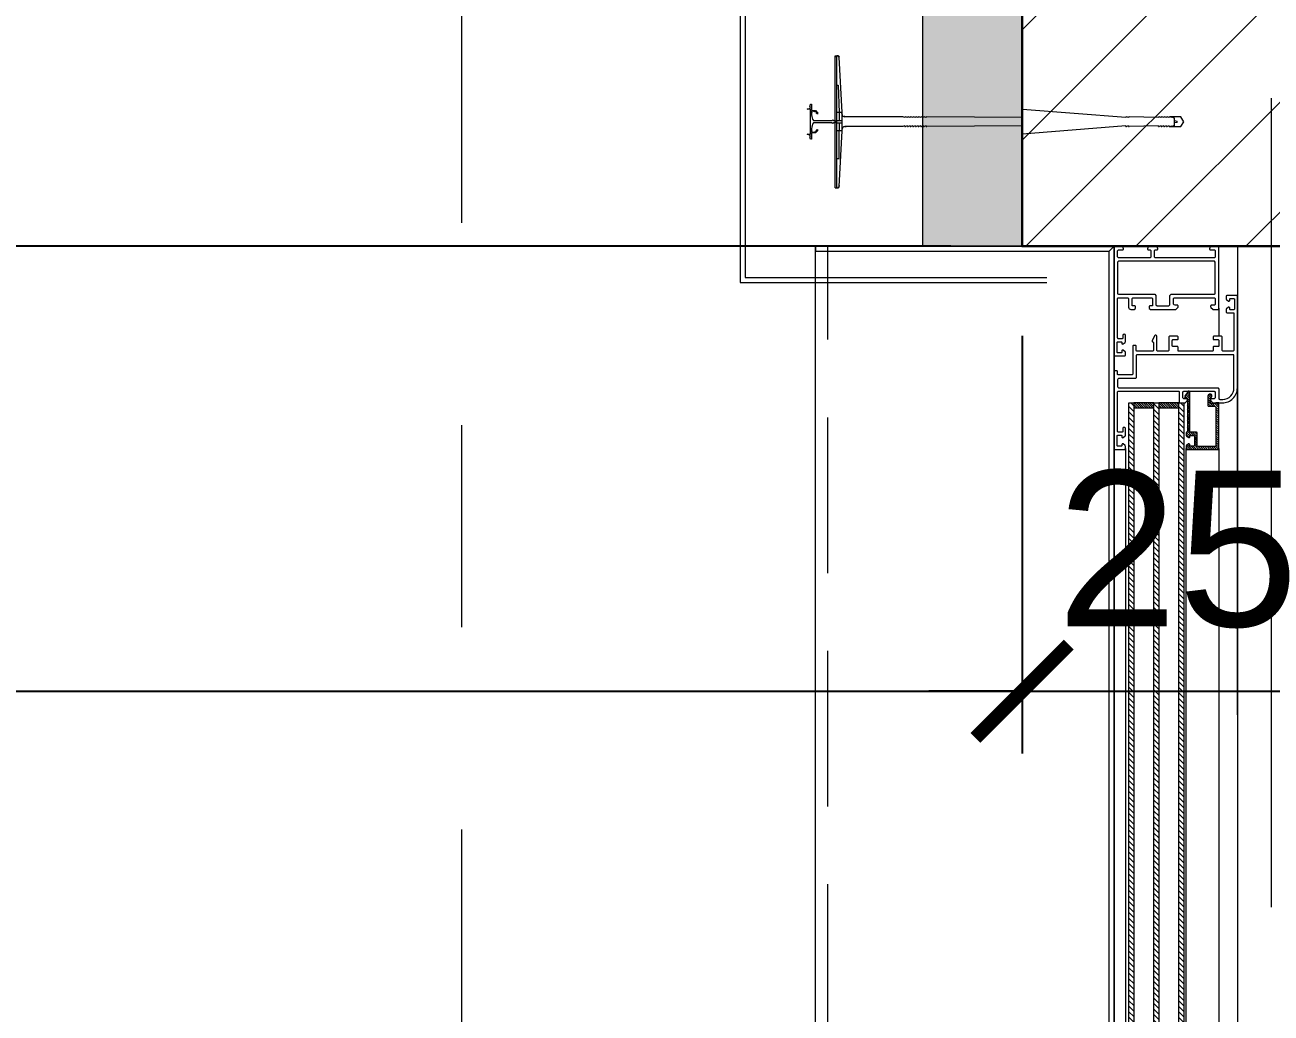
# Model space of a CAD drawing. Header units: centimetres. Extents: x 105417 to 110818, y -55119 to -48326.
# Drawn here: x 107474.3 to 107574.4, y -52215.8 to -52136.5 of the extents above; entities that cross this region are included whole.
import ezdxf

# ---------------------------------------------------------------- set-up
doc = ezdxf.new("R2010")
doc.units = ezdxf.units.CM
doc.header["$LTSCALE"] = 50
doc.header["$MEASUREMENT"] = 0
for name, pattern in [('AUSGEZOGEN', [0]), ('AXES', [2, 1.25, -0.25, 0.25, -0.25]), ('CACHE', [0.375, 0.25, -0.125]), ('CORNER', [20, 0, -20])]:
    doc.linetypes.add(name, pattern=pattern)
doc.layers.get('0').update_dxf_attribs({"color": 8})
doc.layers.add('AXES', color=10, linetype='AXES')
doc.layers.add('COTE 50ème', color=1, linetype='Continuous')
for name, color, linetype, lineweight in [('ISOLATION', 252, 'Continuous', 0), ('MACONNERIE COUPE', 7, 'Continuous', 30), ('MACONNERIE HACHURE', 253, 'Continuous', 13), ('WD_Corner', 154, 'Continuous', 5), ('WD_Dowel', 154, 'Continuous', 5), ('WD_Text_Legende', 154, 'AUSGEZOGEN', 5), ('WINDOWS', 21, 'Continuous', 5)]:
    doc.layers.add(name, color=color, linetype=linetype, lineweight=lineweight)
doc.layers.add('WD_Assist1', color=6, linetype='CORNER', lineweight=0, plot=False)
doc.styles.add('RS_TXT_50', font='arial.ttf', dxfattribs={"height": 12.5})
doc.dimstyles.new('RS_50CM_LINEAIRE', dxfattribs={"dimscale": 5, "dimtxt": 12.5, "dimasz": 1.5, "dimexe": 1, "dimexo": 2.5, "dimgap": 1, "dimtad": 1, "dimdec": 1, "dimrnd": 0.5, "dimdsep": 46, "dimtxsty": 'RS_TXT_50', "dimblk1": 'ARCHTICK', "dimblk2": 'ARCHTICK', "dimsah": 1, "dimcen": 2.5, "dimdle": 1, "dimclrt": 4, "dimadec": 0, "dimazin": 2, "dimtfac": 1, "dimtdec": 1, "dimtix": 1, "dimtmove": 2, "dimatfit": 3, "dimfxl": 1, "dimtolj": 1, "dimtzin": 0, "dimarcsym": 0})

# ---------------------------------------------------------------- blocks, each defined once
blk = doc.blocks.new('A$Ceb270309')
at = {"layer": 'AXES', "lineweight": 5, "ltscale": 1.3}
for p, q in [((35, 1580), (35, -1344.97)), ((-30, -4150), (-30, -1058.41))]:
    blk.add_line(p, q, dxfattribs=at)
blk = doc.blocks.new('ankeri')
at = {"layer": 'WD_Assist1'}
for p, q in [((-2.32, 5.2), (-2.54, 0.59)), ((-2.22, 5.3), (-2.32, 5.2)), ((-2, 5.3), (-2.22, 5.3)), ((-2, -5.3), (-2, 5.3)), ((-29.75, 0.39), (-30, 0)), ((-30, 0), (-29.75, -0.39)), ((-2.76, 0.39), (-29.75, 0.39)), ((-2.54, 0.59), (-2.76, 0.39)), ((-29.75, -0.39), (-2.76, -0.39)), ((-2.76, -0.39), (-2.54, -0.59)), ((-2.54, -0.59), (-2.32, -5.2)), ((-2.32, -5.2), (-2.22, -5.3)), ((-2.22, -5.3), (-2, -5.3))]:
    blk.add_line(p, q, dxfattribs=at)
at = {"layer": 'WD_Corner', "lineweight": 5}
blk.add_lwpolyline([(-2, 0.1), (-1.85, 0.1, -1), (-1.75, 0.1), (-0.25, 0.1, 0.185242), (-0.1, 0.55), (-0.1, 0.72), (-0.15, 0.73), (-0.15, 0.74), (-0.1, 0.75), (-0.1, 0.85), (-0.3, 0.85), (-0.3, 0.8), (-0.32, 0.8), (-0.33, 0.85), (-0.38, 0.85), (-0.5, 0.73), (-0.47, 0.68), (-0.48, 0.68), (-0.53, 0.7), (-0.54, 0.69), (-0.51, 0.65), (-0.54, 0.62), (-0.61, 0.69), (-0.4, 0.9), (-0.1, 0.9), (-0.1, 1.4), (0, 1.4), (0.05, 1.2), (0, 1.2), (0.05, 1.1), (0, 1.1), (0.25, 1), (0, 1), (0, -1), (0.25, -1), (0, -1.1), (0.05, -1.1), (0, -1.2), (0.05, -1.2), (0, -1.4), (-0.1, -1.4), (-0.1, -0.9), (-0.4, -0.9), (-0.61, -0.69), (-0.54, -0.62), (-0.51, -0.65), (-0.54, -0.69), (-0.53, -0.7), (-0.48, -0.68), (-0.47, -0.68), (-0.5, -0.73), (-0.38, -0.85), (-0.33, -0.85), (-0.32, -0.8), (-0.3, -0.8), (-0.3, -0.85), (-0.1, -0.85), (-0.1, -0.75), (-0.15, -0.74), (-0.15, -0.73), (-0.1, -0.72), (-0.1, -0.55, 0.185242), (-0.25, -0.1), (-1.75, -0.1, -1), (-1.85, -0.1), (-2, -0.1)], format="xyb", close=True, dxfattribs=at)
at = {"layer": 'WD_Dowel'}
for p, q in [((-2.32, 5.2), (-2.54, 0.74)), ((-2, 5.3), (-2.22, 5.3)), ((-2.11, 5.3), (-2.11, -5.3)), ((-2, 5.3), (-2, -5.3)), ((-2.11, 2.94), (-2.32, 2.94)), ((-2.32, 2.94), (-2.32, 0.74)), ((-29.75, 0.39), (-30, 0)), ((-30, 0), (-29.75, -0.39)), ((-28.88, 0.39), (-29.75, 0.39)), ((-29.47, 0.05), (-29.25, 0.09)), ((-29.47, 0.05), (-29.47, -0.05)), ((-29.25, 0.29), (-29.04, 0.37)), ((-29.25, 0.29), (-29.25, -0.29)), ((-28.88, 0.39), (-29.04, 0.34)), ((-29.04, 0.34), (-29.04, 0.37)), ((-28.82, 0.39), (-28.88, 0.39)), ((-28.82, 0.39), (-28.82, 0.34)), ((-28.82, 0.34), (-28.66, 0.39)), ((-28.61, 0.39), (-28.66, 0.39)), ((-28.61, 0.39), (-28.66, 0.39)), ((-28.61, 0.39), (-28.61, 0.34)), ((-28.61, 0.34), (-28.44, 0.39)), ((-28.39, 0.39), (-28.44, 0.39)), ((-28.39, 0.39), (-28.39, 0.34)), ((-28.39, 0.34), (-28.23, 0.39)), ((-28.17, 0.39), (-28.23, 0.39)), ((-28.17, 0.39), (-28.17, 0.34)), ((-28.17, 0.34), (-28.01, 0.39)), ((-27.96, 0.39), (-28.01, 0.39)), ((-27.96, 0.39), (-27.96, 0.34)), ((-27.96, 0.34), (-25.61, 0.39)), ((-25.56, 0.39), (-25.61, 0.39)), ((-25.56, 0.39), (-25.56, 0.34)), ((-25.56, 0.34), (-25.4, 0.39)), ((-25.34, 0.39), (-25.4, 0.39)), ((-25.34, 0.34), (-17.05, 0.99)), ((-25.34, 0.39), (-25.34, 0.34)), ((-17, 0.99), (-17.05, 0.99)), ((-17, 0.99), (-17, 0.34)), ((-17, 0.34), (-9.36, 0.39)), ((-9.3, 0.39), (-9.36, 0.39)), ((-9.3, 0.39), (-9.3, 0.34)), ((-9.3, 0.34), (-9.14, 0.39)), ((-9.09, 0.39), (-9.14, 0.39)), ((-9.09, 0.39), (-9.09, 0.34)), ((-9.09, 0.34), (-8.93, 0.39)), ((-8.87, 0.39), (-8.93, 0.39)), ((-8.87, 0.39), (-8.87, 0.34)), ((-8.87, 0.34), (-8.71, 0.39)), ((-8.66, 0.39), (-8.71, 0.39)), ((-8.66, 0.39), (-8.66, 0.34)), ((-8.66, 0.34), (-8.5, 0.39)), ((-8.44, 0.39), (-8.5, 0.39)), ((-8.44, 0.39), (-8.44, 0.34)), ((-8.44, 0.34), (-8.28, 0.39)), ((-8.23, 0.39), (-8.28, 0.39)), ((-8.23, 0.39), (-8.23, 0.34)), ((-8.23, 0.34), (-8.06, 0.39)), ((-8.01, 0.39), (-8.06, 0.39)), ((-8.01, 0.39), (-8.01, 0.34)), ((-8.01, 0.34), (-7.85, 0.39)), ((-7.79, 0.39), (-7.85, 0.39)), ((-7.79, 0.39), (-7.79, 0.34)), ((-7.79, 0.34), (-7.63, 0.39)), ((-7.58, 0.39), (-7.63, 0.39)), ((-7.58, 0.39), (-7.58, 0.34)), ((-7.58, 0.34), (-7.42, 0.39)), ((-7.42, 0.39), (-2.76, 0.39)), ((-2.54, 0.74), (-2.54, -0.74)), ((-2.54, 0.74), (-2.11, 0.74)), ((-2.11, 0.1), (-2.54, 0.1)), ((-2.32, 0.1), (-2.32, 0.74)), ((-29.75, -0.39), (-28.88, -0.39)), ((-29.25, -0.1), (-29.47, -0.05)), ((-29.25, -0.29), (-29.04, -0.37)), ((-29.04, -0.37), (-29.04, -0.34)), ((-29.04, -0.34), (-28.88, -0.39)), ((-28.82, -0.39), (-28.88, -0.39)), ((-28.82, -0.39), (-28.82, -0.34)), ((-28.82, -0.34), (-28.66, -0.39)), ((-28.61, -0.39), (-28.66, -0.39)), ((-28.61, -0.39), (-28.61, -0.34)), ((-28.61, -0.34), (-28.44, -0.39)), ((-28.39, -0.39), (-28.44, -0.39)), ((-28.39, -0.39), (-28.39, -0.34)), ((-28.39, -0.34), (-28.23, -0.39)), ((-28.17, -0.39), (-28.23, -0.39)), ((-28.17, -0.39), (-28.17, -0.34)), ((-28.17, -0.34), (-28.01, -0.39)), ((-27.96, -0.39), (-28.01, -0.39)), ((-27.96, -0.39), (-27.96, -0.34)), ((-27.96, -0.34), (-25.61, -0.39)), ((-25.56, -0.39), (-25.61, -0.39)), ((-25.56, -0.39), (-25.56, -0.34)), ((-25.56, -0.34), (-25.4, -0.39)), ((-25.34, -0.39), (-25.4, -0.39)), ((-25.34, -0.39), (-25.34, -0.34)), ((-25.34, -0.34), (-17.05, -0.99)), ((-17, -0.99), (-17.05, -0.99)), ((-17, -0.99), (-17, -0.34)), ((-17, -0.34), (-9.36, -0.39)), ((-9.3, -0.39), (-9.36, -0.39)), ((-9.3, -0.39), (-9.3, -0.34)), ((-9.3, -0.34), (-9.14, -0.39)), ((-9.09, -0.39), (-9.14, -0.39)), ((-9.09, -0.39), (-9.09, -0.34)), ((-9.09, -0.34), (-8.93, -0.39)), ((-8.87, -0.39), (-8.93, -0.39)), ((-8.87, -0.39), (-8.87, -0.34)), ((-8.87, -0.34), (-8.71, -0.39)), ((-8.66, -0.39), (-8.71, -0.39)), ((-8.66, -0.39), (-8.66, -0.34)), ((-8.66, -0.34), (-8.5, -0.39)), ((-8.44, -0.39), (-8.5, -0.39)), ((-8.44, -0.39), (-8.44, -0.34)), ((-8.44, -0.34), (-8.28, -0.39)), ((-8.23, -0.39), (-8.28, -0.39)), ((-8.23, -0.39), (-8.23, -0.34)), ((-8.23, -0.34), (-8.06, -0.39)), ((-8.01, -0.39), (-8.06, -0.39)), ((-8.01, -0.39), (-8.01, -0.34)), ((-8.01, -0.34), (-7.85, -0.39)), ((-7.79, -0.39), (-7.85, -0.39)), ((-7.79, -0.39), (-7.79, -0.34)), ((-7.79, -0.34), (-7.63, -0.39)), ((-7.58, -0.39), (-7.63, -0.39)), ((-7.58, -0.39), (-7.58, -0.34)), ((-7.58, -0.34), (-7.42, -0.39)), ((-7.42, -0.39), (-2.76, -0.39)), ((-2.11, -0.1), (-2.54, -0.1)), ((-2.54, -0.74), (-2.11, -0.74)), ((-2.54, -0.74), (-2.32, -5.2)), ((-2.32, -0.74), (-2.32, -0.1)), ((-2.22, -2.94), (-2.32, -0.74)), ((-2.11, -2.94), (-2.22, -2.94)), ((-2, -5.3), (-2.22, -5.3))]:
    blk.add_line(p, q, dxfattribs=at)
for centre, major_axis, start_param, end_param in [((-2.22, 5.2), (0.108, 0), 1.570796, 3.141593), ((-2.76, 0.59), (0.216, 0), -1.570795, 0), ((-2.76, -0.59), (-0.216, 0), 3.141593, 4.712389), ((-2.22, -5.2), (0.108, 0), 3.141593, 4.712389)]:
    blk.add_ellipse(centre, major_axis=major_axis, ratio=0.909091, start_param=start_param, end_param=end_param, dxfattribs=at)
blk = doc.blocks.new('_ArchTick')
at = {"color": 0, "linetype": 'ByBlock', "const_width": 0.15}
blk.add_lwpolyline([(-0.5, -0.5), (0.5, 0.5)], dxfattribs=at)
blk = doc.blocks.new('*D1164')
at = {"layer": 'COTE 50ème', "color": 0, "lineweight": -2, "ltscale": 0.5, "transparency": 16777216}
for p, q in [((107317.13, -52102.36), (107317.13, -52159.25)), ((107441.44, -52107.36), (107312.13, -52107.36)), ((107548.63, -52154.25), (107312.13, -52154.25))]:
    blk.add_line(p, q, dxfattribs=at)
at = {"layer": 'Defpoints', "color": 0, "ltscale": 0.5, "transparency": 16777216}
for p in [(107453.94, -52107.36), (107317.13, -52154.25), (107561.13, -52154.25)]:
    blk.add_point(p, dxfattribs=at)
at = {"layer": 'COTE 50ème', "color": 0, "lineweight": -2, "ltscale": 0.5, "transparency": 16777216, "xscale": 7.5, "yscale": 7.5, "zscale": 7.5}
for p, rotation in [((107317.13, -52107.36), 90), ((107317.13, -52154.25), 270)]:
    blk.add_blockref('_ArchTick', p, dxfattribs=dict(at, rotation=rotation))
at = {"layer": 'COTE 50ème', "color": 4, "ltscale": 0.5, "transparency": 16777216, "insert": (107305.88, -52130.81), "char_height": 12.5, "attachment_point": 5, "rotation": 90, "style": 'RS_TXT_50'}
blk.add_mtext('\\A1;47', dxfattribs=at)
blk = doc.blocks.new('*D1165')
at = {"layer": 'COTE 50ème', "color": 0, "lineweight": -2, "ltscale": 0.5, "transparency": 16777216}
for p, q in [((107317.13, -52149.25), (107317.13, -52429.25)), ((107548.63, -52154.25), (107312.13, -52154.25)), ((107554.35, -52424.25), (107312.13, -52424.25))]:
    blk.add_line(p, q, dxfattribs=at)
at = {"layer": 'Defpoints', "color": 0, "ltscale": 0.5, "transparency": 16777216}
for p in [(107561.13, -52154.25), (107317.13, -52424.25), (107566.85, -52424.25)]:
    blk.add_point(p, dxfattribs=at)
at = {"layer": 'COTE 50ème', "color": 0, "lineweight": -2, "ltscale": 0.5, "transparency": 16777216, "xscale": 7.5, "yscale": 7.5, "zscale": 7.5}
for p, rotation in [((107317.13, -52154.25), 90), ((107317.13, -52424.25), 270)]:
    blk.add_blockref('_ArchTick', p, dxfattribs=dict(at, rotation=rotation))
at = {"layer": 'COTE 50ème', "color": 4, "ltscale": 0.5, "transparency": 16777216, "insert": (107305.75, -52289.25), "char_height": 12.5, "attachment_point": 5, "rotation": 90, "style": 'RS_TXT_50'}
blk.add_mtext('\\A1;270', dxfattribs=at)
blk = doc.blocks.new('*D1180')
at = {"layer": 'COTE 50ème', "color": 0, "lineweight": -2, "ltscale": 0.5, "transparency": 16777216}
for p, q in [((107253.08, -52052.36), (107253.08, -54127.36)), ((107431.85, -52057.36), (107248.08, -52057.36)), ((108207.94, -54122.36), (107248.08, -54122.36))]:
    blk.add_line(p, q, dxfattribs=at)
at = {"layer": 'Defpoints', "color": 0, "ltscale": 0.5, "transparency": 16777216}
for p in [(107444.35, -52057.36), (107253.08, -54122.36), (108220.44, -54122.36)]:
    blk.add_point(p, dxfattribs=at)
at = {"layer": 'COTE 50ème', "color": 0, "lineweight": -2, "ltscale": 0.5, "transparency": 16777216, "xscale": 7.5, "yscale": 7.5, "zscale": 7.5}
for p, rotation in [((107253.08, -52057.36), 90), ((107253.08, -54122.36), 270)]:
    blk.add_blockref('_ArchTick', p, dxfattribs=dict(at, rotation=rotation))
at = {"layer": 'COTE 50ème', "color": 4, "ltscale": 0.5, "transparency": 16777216, "insert": (107241.69, -53089.86), "char_height": 12.5, "attachment_point": 5, "rotation": 90, "style": 'RS_TXT_50'}
blk.add_mtext('\\A1;2065', dxfattribs=at)
blk = doc.blocks.new('*D1194')
at = {"layer": 'COTE 50ème', "color": 0, "lineweight": -2, "ltscale": 0.5, "transparency": 16777216}
for p, q in [((107344.35, -52134.86), (107344.35, -52195)), ((107554.35, -52161.46), (107554.35, -52195)), ((107339.35, -52190), (107559.35, -52190))]:
    blk.add_line(p, q, dxfattribs=at)
at = {"layer": 'Defpoints', "color": 0, "ltscale": 0.5, "transparency": 16777216}
for p in [(107344.35, -52122.36), (107554.35, -52148.96), (107554.35, -52190)]:
    blk.add_point(p, dxfattribs=at)
at = {"layer": 'COTE 50ème', "color": 0, "lineweight": -2, "ltscale": 0.5, "transparency": 16777216, "xscale": 7.5, "yscale": 7.5, "zscale": 7.5, "rotation": 180}
blk.add_blockref('_ArchTick', (107344.35, -52190), dxfattribs=at)
at = {"layer": 'COTE 50ème', "color": 0, "lineweight": -2, "ltscale": 0.5, "transparency": 16777216, "xscale": 7.5, "yscale": 7.5, "zscale": 7.5}
blk.add_blockref('_ArchTick', (107554.35, -52190), dxfattribs=at)
at = {"layer": 'COTE 50ème', "color": 4, "ltscale": 0.5, "transparency": 16777216, "insert": (107449.35, -52178.62), "char_height": 12.5, "attachment_point": 5, "style": 'RS_TXT_50'}
blk.add_mtext('\\A1;210', dxfattribs=at)
blk = doc.blocks.new('*D1195')
at = {"layer": 'COTE 50ème', "color": 0, "lineweight": -2, "ltscale": 0.5, "transparency": 16777216}
for p, q in [((107579.35, -52159.56), (107579.35, -52195)), ((107554.35, -52161.46), (107554.35, -52195)), ((107554.35, -52190), (107546.85, -52190)), ((107554.35, -52190), (107579.35, -52190)), ((107579.35, -52190), (107586.85, -52190))]:
    blk.add_line(p, q, dxfattribs=at)
at = {"layer": 'Defpoints', "color": 0, "ltscale": 0.5, "transparency": 16777216}
for p in [(107579.35, -52147.06), (107554.35, -52148.96), (107579.35, -52190)]:
    blk.add_point(p, dxfattribs=at)
at = {"layer": 'COTE 50ème', "color": 0, "lineweight": -2, "ltscale": 0.5, "transparency": 16777216, "xscale": 7.5, "yscale": 7.5, "zscale": 7.5}
blk.add_blockref('_ArchTick', (107554.35, -52190), dxfattribs=at)
at = {"layer": 'COTE 50ème', "color": 0, "lineweight": -2, "ltscale": 0.5, "transparency": 16777216, "xscale": 7.5, "yscale": 7.5, "zscale": 7.5, "rotation": 180}
blk.add_blockref('_ArchTick', (107579.35, -52190), dxfattribs=at)
at = {"layer": 'COTE 50ème', "color": 4, "ltscale": 0.5, "transparency": 16777216, "insert": (107566.85, -52178.62), "char_height": 12.5, "attachment_point": 5, "style": 'RS_TXT_50'}
blk.add_mtext('\\A1;25', dxfattribs=at)

msp = doc.modelspace()

# ---------------------------------------------------------------- hatches: boundary and pattern name
at = {"layer": 'ISOLATION', "transparency": 33554687}
h = msp.add_hatch(dxfattribs=at)
h.set_pattern_fill('INSUL', color=256, scale=10, angle=45)
h.set_pattern_definition([(45, (108384.8174, -45955.942), (-2.6516504, 2.6516504), []), (45, (108383.9335, -45955.058), (-2.6516504, 2.6516504), [1.25, -1.25]), (45, (108383.0496, -45954.1743), (-2.6516504, 2.6516504), [1.25, -1.25])])
h.paths.add_polyline_path([(107436.36, -52049.36), (107436.36, -52115.36), (107546.35, -52115.36), (107546.35, -52154.25), (107554.35, -52154.25), (107554.35, -52107.36), (107444.35, -52107.36), (107444.35, -52057.36), (108559.35, -52057.36), (108559.35, -52049.36)])
at = {"layer": 'MACONNERIE HACHURE'}
h = msp.add_hatch(dxfattribs=at)
h.set_pattern_fill('ANSI31', color=256, scale=50, style=0)
h.paths.add_polyline_path([(107874.35, -53728.36), (107763.35, -53728.36), (107763.35, -53770.36), (107874.35, -53770.36)])
h.paths.add_polyline_path([(107866.35, -53736.36), (107771.35, -53736.36), (107771.35, -53762.36), (107866.35, -53762.36)], flags=16)
h.paths.add_polyline_path([(109325.35, -53728.36), (109214.35, -53728.36), (109214.35, -53770.36), (109325.35, -53770.36)])
h.paths.add_polyline_path([(109317.35, -53736.36), (109222.35, -53736.36), (109222.35, -53762.36), (109317.35, -53762.36)], flags=16)
h.paths.add_polyline_path([(109454.35, -52082.36), (109509.35, -52082.36), (109509.35, -52057.36), (109454.35, -52057.36)])
h.paths.add_polyline_path([(109274.35, -52057.36), (109174.35, -52057.36), (109174.35, -52082.36), (109274.35, -52082.36)])
h.paths.add_polyline_path([(107444.35, -53677.36), (107444.35, -53737.36), (107469.35, -53737.36), (107469.35, -53677.36)])
h.paths.add_polyline_path([(108556.85, -53762.36), (108531.85, -53762.36), (108531.85, -53982.36), (108556.85, -53982.36)])
h.paths.add_polyline_path([(108239.36, -53952.36), (108214.36, -53952.36), (108214.36, -54122.36), (108331.85, -54122.36), (108331.85, -54097.36), (108239.36, -54097.36)])
h.paths.add_polyline_path([(108556.85, -53982.36), (108531.85, -53982.36), (108531.85, -54122.36), (108556.85, -54122.36)])
h.paths.add_polyline_path([(108849.35, -53952.36), (108874.35, -53952.36), (108874.35, -54122.36), (108756.85, -54122.36), (108756.85, -54097.36), (108849.35, -54097.36)])
h.paths.add_polyline_path([(107469.35, -53422.36), (107444.35, -53422.36), (107444.35, -53497.36), (107469.35, -53497.36)])
h.paths.add_polyline_path([(109644.35, -53677.36), (109644.35, -53737.36), (109619.35, -53737.36), (109619.35, -53677.36)])
h.paths.add_polyline_path([(109619.35, -53342.47), (109644.35, -53342.47), (109644.35, -53397.36), (109619.35, -53397.36)])
h.paths.add_polyline_path([(107469.35, -53342.47), (107444.35, -53342.47), (107444.35, -53397.36), (107469.35, -53397.36)])
h.paths.add_polyline_path([(109619.35, -52847.36), (109644.35, -52847.36), (109644.35, -52902.25), (109619.35, -52902.25)])
h.paths.add_polyline_path([(109099.36, -53146.93), (108984.36, -53146.93), (108984.36, -53096.93), (109099.36, -53096.93)])
h.paths.add_polyline_path([(109089.36, -53136.93), (108994.36, -53136.93), (108994.36, -53106.93), (109089.36, -53106.93)], flags=16)
h.paths.add_polyline_path([(108104.35, -53147.36), (107989.35, -53147.36), (107989.35, -53097.36), (108104.35, -53097.36)])
h.paths.add_polyline_path([(108094.35, -53137.36), (107999.35, -53137.36), (107999.35, -53107.36), (108094.35, -53107.36)], flags=16)
h.paths.add_polyline_path([(108794.35, -52797.36), (108774.35, -52797.36), (108774.35, -52787.36), (108794.35, -52787.36)])
h.paths.add_polyline_path([(108849.35, -53737.36), (108756.85, -53737.36), (108756.85, -53762.36), (108849.35, -53762.36)])
h.paths.add_polyline_path([(109234.24, -53477.36), (109209.24, -53477.36), (109209.24, -53422.36), (109234.24, -53422.36)])
h.paths.add_polyline_path([(109619.35, -53062.36), (109644.35, -53062.36), (109644.35, -53182.36), (109619.35, -53182.36)])
h.paths.add_polyline_path([(108809.35, -53326.05), (108874.35, -53326.05), (108874.35, -53348.05), (108849.35, -53348.05), (108849.35, -53338.05), (108809.35, -53338.05)])
h.paths.add_polyline_path([(109619.35, -53422.36), (109644.35, -53422.36), (109644.35, -53497.36), (109619.35, -53497.36)])
h.paths.add_polyline_path([(108704.35, -52527.36), (108794.35, -52527.36), (108794.35, -52607.36), (108947.35, -52607.36), (108947.35, -52512.38), (108959.35, -52512.38), (108959.35, -52632.36), (108794.35, -52632.36), (108794.35, -52687.36), (108774.35, -52687.36), (108774.35, -52583.36), (108704.35, -52583.36), (108704.35, -52632.36), (108669.35, -52632.36), (108669.35, -52612.36), (108679.35, -52612.36), (108679.35, -52562.36), (108704.35, -52562.36), (108704.35, -52578.36), (108774.35, -52578.36), (108774.35, -52552.36), (108704.35, -52552.36)])
h.paths.add_polyline_path([(108874.35, -53702.36), (108849.35, -53702.36), (108849.35, -53440.05), (108874.35, -53440.05), (108874.35, -53477.36), (108934.35, -53477.36), (108934.35, -53502.36), (108874.35, -53502.36)])
h.paths.add_polyline_path([(108814.35, -52082.36), (108947.35, -52082.36), (108947.35, -52236.36), (108959.35, -52236.36), (108959.35, -52082.36), (108994.35, -52082.36), (108994.35, -52057.36), (108814.35, -52057.36)])
h.paths.add_polyline_path([(109509.35, -52482.36), (109509.35, -52424.25), (109534.35, -52424.25), (109534.35, -52477.36), (109644.35, -52477.36), (109644.35, -52567.36), (109619.35, -52567.36), (109619.35, -52502.36), (109286.35, -52502.36), (109286.35, -52507.36), (109134.35, -52507.36), (109134.35, -52517.36), (109122.35, -52517.36), (109122.35, -52422.36), (109061.49, -52422.36), (109061.49, -52410.36), (109134.35, -52410.36), (109134.35, -52482.36)])
h.paths.add_polyline_path([(109071.35, -52817.36), (109071.35, -52723.36), (109083.35, -52723.36), (109083.35, -52797.36), (109221.35, -52797.36), (109221.35, -52631.36), (109083.35, -52631.36), (109083.35, -52641.36), (109071.35, -52641.36), (109071.35, -52619.36), (109122.35, -52619.36), (109122.35, -52609.36), (109134.35, -52609.36), (109134.35, -52619.36), (109241.35, -52619.36), (109241.35, -52797.36), (109509.35, -52797.36), (109509.35, -52817.36)])
h.paths.add_polyline_path([(108294.35, -52797.36), (108314.35, -52797.36), (108314.35, -52787.36), (108294.35, -52787.36)])
h.paths.add_polyline_path([(108239.35, -53737.36), (108331.85, -53737.36), (108331.85, -53762.36), (108239.35, -53762.36)])
h.paths.add_polyline_path([(107859.35, -53477.36), (107884.35, -53477.36), (107884.35, -53422.36), (107859.35, -53422.36)])
h.paths.add_polyline_path([(107469.35, -53062.36), (107444.35, -53062.36), (107444.35, -53182.36), (107469.35, -53182.36)])
h.paths.add_polyline_path([(108279.35, -53326.05), (108214.35, -53326.05), (108214.35, -53348.05), (108239.35, -53348.05), (108239.35, -53338.05), (108279.35, -53338.05)])
h.paths.add_polyline_path([(108724.52, -52902.36), (108774.35, -52902.36), (108774.35, -52942.36), (108724.52, -52942.36)])
h.paths.add_polyline_path([(108564.35, -52902.36), (108604.35, -52902.36), (108604.35, -52942.36), (108564.35, -52942.36)])
h.paths.add_polyline_path([(109509.35, -52154.25), (109534.35, -52154.25), (109534.35, -52107.36), (109509.35, -52107.36)])
h.paths.add_polyline_path([(109619.35, -52797.36), (109644.35, -52797.36), (109644.35, -52747.36), (109619.35, -52747.36)])
h.paths.add_polyline_path([(108364.19, -52902.36), (108314.35, -52902.36), (108314.35, -52942.36), (108364.19, -52942.36)])
h.paths.add_polyline_path([(108524.35, -52902.36), (108484.35, -52902.36), (108484.35, -52942.36), (108524.35, -52942.36)])
h.paths.add_polyline_path([(108679.35, -52082.36), (108659.35, -52082.36), (108659.35, -52057.36), (108679.35, -52057.36)])
h.paths.add_polyline_path([(108384.35, -52527.36), (108294.35, -52527.36), (108294.35, -52607.36), (108141.35, -52607.36), (108141.35, -52512.38), (108129.35, -52512.38), (108129.35, -52632.36), (108294.35, -52632.36), (108294.35, -52687.36), (108314.35, -52687.36), (108314.35, -52583.36), (108384.35, -52583.36), (108384.35, -52632.36), (108569.35, -52632.36), (108569.35, -52612.36), (108409.35, -52612.36), (108409.35, -52562.36), (108384.35, -52562.36), (108384.35, -52578.36), (108314.35, -52578.36), (108314.35, -52552.36), (108384.35, -52552.36)])
h.paths.add_polyline_path([(107579.35, -52154.25), (107554.35, -52154.25), (107554.35, -52107.36), (107579.35, -52107.36)])
h.paths.add_polyline_path([(108559.35, -53737.36), (108576.85, -53737.36), (108576.85, -53762.36), (108511.85, -53762.36), (108511.85, -53737.36), (108529.35, -53737.36), (108529.35, -53272.36), (108559.35, -53272.36)])
h.paths.add_polyline_path([(108214.35, -53702.36), (108239.35, -53702.36), (108239.35, -53440.05), (108214.35, -53440.05), (108214.35, -53477.36), (108154.35, -53477.36), (108154.35, -53502.36), (108214.35, -53502.36)])
h.paths.add_polyline_path([(108559.35, -52082.36), (108409.35, -52082.36), (108409.35, -52057.36), (108559.35, -52057.36)])
h.paths.add_polyline_path([(108274.35, -52082.36), (108141.35, -52082.36), (108141.35, -52236.36), (108129.35, -52236.36), (108129.35, -52082.36), (107579.35, -52082.36), (107579.35, -52057.36), (108274.35, -52057.36)])
h.paths.add_polyline_path([(107579.35, -52482.36), (107579.35, -52424.25), (107554.35, -52424.25), (107554.35, -52477.36), (107444.35, -52477.36), (107444.35, -52567.36), (107469.35, -52567.36), (107469.35, -52502.36), (107802.35, -52502.36), (107802.35, -52507.36), (107954.35, -52507.36), (107954.35, -52517.36), (107966.35, -52517.36), (107966.35, -52422.36), (108027.22, -52422.36), (108027.22, -52410.36), (107954.35, -52410.36), (107954.35, -52482.36)])
h.paths.add_polyline_path([(108017.35, -52817.36), (108017.35, -52723.36), (108005.35, -52723.36), (108005.35, -52797.36), (107867.35, -52797.36), (107867.35, -52631.36), (108005.35, -52631.36), (108005.35, -52641.36), (108017.35, -52641.36), (108017.35, -52619.36), (107966.35, -52619.36), (107966.35, -52609.36), (107954.35, -52609.36), (107954.35, -52619.36), (107847.35, -52619.36), (107847.35, -52797.36), (107579.35, -52797.36), (107579.35, -52817.36)])
h.paths.add_polyline_path([(107469.35, -52797.36), (107444.35, -52797.36), (107444.35, -52747.36), (107469.35, -52747.36)])
h.paths.add_polyline_path([(107469.35, -52847.36), (107444.35, -52847.36), (107444.35, -52902.25), (107469.35, -52902.25)])
h.paths.add_polyline_path([(108947.35, -52328.36), (108704.35, -52328.36), (108704.35, -52348.36), (108947.35, -52348.36), (108947.35, -52430.38), (108959.35, -52430.38), (108959.35, -52422.36), (108969.35, -52422.36), (108969.35, -52410.36), (108959.35, -52410.36), (108959.35, -52318.36), (108947.35, -52318.36)])
h.paths.add_polyline_path([(108141.35, -52328.36), (108384.35, -52328.36), (108384.35, -52348.36), (108141.35, -52348.36), (108141.35, -52430.38), (108129.35, -52430.38), (108129.35, -52422.36), (108119.35, -52422.36), (108119.35, -52410.36), (108129.35, -52410.36), (108129.35, -52318.36), (108141.35, -52318.36)])
at = {"layer": 'WINDOWS', "transparency": 33554559}
h = msp.add_hatch(dxfattribs=at)
h.set_pattern_fill('ANSI31', color=256, angle=450)
h.set_pattern_definition([(135, (60862.93932, -95996.7208), (-0.08838834765, -0.08838834765), [])])
h.paths.add_polyline_path([(107569.91, -52166.83), (107569.91, -52166.89), (107569.56, -52166.89, -0.414214), (107569.5, -52166.83), (107569.5, -52166.46, -0.247394), (107569.53, -52166.41, 1.657435), (107569.28, -52166.28), (107569.28, -52167.02, 0.414214), (107569.37, -52167.11), (107569.84, -52167.11, -0.414214), (107569.93, -52167.21), (107569.93, -52170.25, -0.414214), (107569.84, -52170.34), (107568.49, -52170.34, -0.414214), (107568.43, -52170.29), (107568.43, -52169.28, 0.414214), (107568.34, -52169.18), (107567.89, -52169.18, -0.414214), (107567.83, -52169.13), (107567.83, -52165.99, 0.737396), (107567.66, -52165.94), (107567.42, -52166.29, 0.603122), (107567.5, -52166.44), (107567.57, -52166.44, -0.414214), (107567.63, -52166.5), (107567.63, -52169.18), (107567.59, -52169.18, 0.414214), (107567.54, -52169.24), (107567.54, -52169.45, 0.250765), (107567.56, -52169.49), (107567.73, -52169.62, 0.599022), (107567.82, -52169.58), (107567.82, -52169.5, -0.414214), (107567.87, -52169.45), (107568.13, -52169.45, -0.414214), (107568.19, -52169.5), (107568.19, -52170.25, -0.414214), (107568.13, -52170.3), (107567.87, -52170.3, -0.414214), (107567.82, -52170.25), (107567.82, -52170.17, 0.599022), (107567.73, -52170.13), (107567.56, -52170.26, 0.250765), (107567.54, -52170.3), (107567.54, -52170.51, 0.414214), (107567.59, -52170.57), (107570.1, -52170.57, 0.414214), (107570.15, -52170.51), (107570.15, -52166.89), (107570.15, -52166.83)])
at = {"layer": 'WINDOWS'}
h = msp.add_hatch(dxfattribs=at)
h.set_pattern_fill('ANSI31', color=140, scale=2.5, angle=450)
h.set_pattern_definition([(135, (60862.73932, -96051.7208), (-0.2209708691, -0.2209708691), [])])
h.paths.add_polyline_path([(107562.94, -52279.21), (107562.94, -52166.83), (107563.34, -52166.83), (107563.34, -52279.21)])
h.paths.add_polyline_path([(107564.94, -52279.21), (107564.94, -52166.83), (107565.34, -52166.83), (107565.34, -52279.21)])
h.paths.add_polyline_path([(107566.94, -52279.21), (107566.94, -52166.83), (107567.34, -52166.83), (107567.34, -52279.21)])
at = {"layer": 'WINDOWS', "transparency": 33554559}
h = msp.add_hatch(dxfattribs=at)
h.set_pattern_fill('ANSI31', color=140, angle=450)
h.set_pattern_definition([(135, (60862.74362, -96034.7208), (-0.08838834765, -0.08838834765), [])])
h.paths.add_polyline_path([(107564.94, -52166.83), (107563.34, -52166.83), (107563.34, -52167.23), (107564.94, -52167.23)])
h.paths.add_polyline_path([(107566.94, -52166.83), (107565.34, -52166.83), (107565.34, -52167.23), (107566.94, -52167.23)])
h.paths.add_polyline_path([(107564.94, -52278.81), (107563.34, -52278.81), (107563.34, -52279.21), (107564.94, -52279.21)])
h.paths.add_polyline_path([(107566.94, -52278.81), (107565.34, -52278.81), (107565.34, -52279.21), (107566.94, -52279.21)])

# ---------------------------------------------------------------- linework, layer by layer
at = {"layer": 'ISOLATION', "lineweight": 5, "ltscale": 0.5}
msp.add_lwpolyline([(107436.36, -52049.36), (107436.36, -52115.36), (107546.35, -52115.36), (107546.35, -52154.25), (107554.35, -52154.25), (107554.35, -52107.36), (107444.35, -52107.36), (107444.35, -52057.36), (108559.35, -52057.36), (108559.35, -52049.36)], close=True, dxfattribs=at)
at = {"layer": 'MACONNERIE COUPE'}
msp.add_lwpolyline([(107579.35, -52154.25), (107554.35, -52154.25), (107554.35, -52107.36), (107579.35, -52107.36)], close=True, dxfattribs=at)
at = {"layer": 'WD_Corner', "lineweight": 5, "ltscale": 0.5}
for points in [[(107532.35, -52128.85), (107531.7, -52128.85), (107531.7, -52157.15), (107556.35, -52157.15)], [(107532.35, -52129.25), (107532.1, -52129.25), (107532.1, -52156.75), (107556.35, -52156.75)]]:
    msp.add_lwpolyline(points, dxfattribs=at)
at = {"layer": 'WINDOWS', "color": 165, "linetype": 'CACHE'}
msp.add_line((107538.75, -52424.25), (107538.75, -52154.25), dxfattribs=at)
at = {"layer": 'WINDOWS'}
for p, q in [((107570.15, -52159.22), (107570.15, -52161.47)), ((107561.75, -52163.01), (107561.75, -52164.33)), ((107571.64, -52165.73), (107571.65, -52280.38)), ((107561.76, -52170.53), (107561.76, -52275.53)), ((107562.65, -52170.51), (107562.65, -52275.53)), ((107567.54, -52275.53), (107567.54, -52170.51)), ((107570.15, -52170.51), (107570.16, -52275.53))]:
    msp.add_line(p, q, dxfattribs=at)
at = {"layer": 'WINDOWS', "color": 165}
for points in [[(107561.75, -52154.25), (107561.75, -52424.25), (107537.75, -52424.25), (107537.75, -52154.25)], [(107561.75, -52154.25), (107537.75, -52154.25), (107537.75, -52154.65), (107561.35, -52154.65)], [(107561.35, -52423.85), (107561.35, -52154.65), (107561.75, -52154.25), (107561.75, -52424.25)], [(107571.65, -52154.25), (107571.65, -52424.25), (107581.65, -52424.25), (107581.65, -52154.25)]]:
    msp.add_lwpolyline(points, close=True, dxfattribs=at)
at = {"layer": 'WINDOWS'}
for points in [[(107564.57, -52159.25), (107564.63, -52159.31, 0.198912), (107564.67, -52159.33), (107566.68, -52159.33, 0.198912), (107566.72, -52159.31), (107566.87, -52159.16, 0.198912), (107566.89, -52159.12), (107566.89, -52159.05, 0.414214), (107566.83, -52158.99), (107566.65, -52158.99, -0.340481), (107566.51, -52158.9), (107566.51, -52158.49, -0.414214), (107566.61, -52158.39), (107569.78, -52158.39, -0.414214), (107569.87, -52158.49), (107569.87, -52158.9, -0.414214), (107569.78, -52158.99), (107569.56, -52158.99, 0.414214), (107569.5, -52159.05), (107569.5, -52159.12, 0.198912), (107569.52, -52159.16), (107569.67, -52159.31, 0.198912), (107569.71, -52159.33), (107570.1, -52159.33, 0.414214), (107570.15, -52159.27), (107570.15, -52154.31, 0.414214), (107570.1, -52154.25), (107569.52, -52154.25, 0.322823), (107569.47, -52154.29), (107569.41, -52154.46, 0.511918), (107569.46, -52154.53), (107569.78, -52154.53, -0.414214), (107569.87, -52154.62), (107569.87, -52155.09, -0.414214), (107569.78, -52155.18), (107565.08, -52155.18, -0.414214), (107564.98, -52155.09), (107564.98, -52154.62, -0.414214), (107565.08, -52154.53), (107565.21, -52154.53, 0.511918), (107565.26, -52154.46), (107565.2, -52154.29, 0.322823), (107565.15, -52154.25), (107564.54, -52154.25, 0.322823), (107564.48, -52154.29), (107564.43, -52154.46, 0.511918), (107564.48, -52154.53), (107564.61, -52154.53, -0.414214), (107564.7, -52154.62), (107564.7, -52155.09, -0.414214), (107564.61, -52155.18), (107562.13, -52155.18, -0.414214), (107562.03, -52155.09), (107562.03, -52154.62, -0.414214), (107562.13, -52154.53), (107562.45, -52154.53, 0.511918), (107562.5, -52154.46), (107562.44, -52154.29, 0.322823), (107562.39, -52154.25), (107561.81, -52154.25, 0.414214), (107561.75, -52154.31), (107561.75, -52163.01, 0.414214), (107561.81, -52163.06), (107562.59, -52163.06, 0.414214), (107562.65, -52163.01), (107562.65, -52162.76, 0.250765), (107562.63, -52162.72), (107562.46, -52162.6, 0.599022), (107562.37, -52162.65), (107562.37, -52162.76, -0.414214), (107562.31, -52162.82), (107562.05, -52162.82, -0.414214), (107562, -52162.76), (107562, -52161.98, -0.414214), (107562.05, -52161.92), (107562.31, -52161.92, -0.414214), (107562.37, -52161.98), (107562.37, -52162.05, 0.599022), (107562.46, -52162.1), (107562.63, -52161.99, 0.250765), (107562.65, -52161.94), (107562.65, -52161.41, 1), (107562.45, -52161.41), (107562.45, -52161.62, -0.414214), (107562.39, -52161.68), (107562.09, -52161.68, -0.414214), (107562.03, -52161.62), (107562.03, -52158.45, -0.414214), (107562.09, -52158.39), (107562.82, -52158.39, -0.414214), (107562.91, -52158.49), (107562.91, -52159.14, 0.414214), (107563.1, -52159.33), (107563.36, -52159.33, 0.198912), (107563.39, -52159.31), (107563.46, -52159.25, 0.198912), (107563.47, -52159.21), (107563.47, -52159.1, 0.414214), (107563.42, -52159.05), (107563.25, -52159.05, -0.414214), (107563.19, -52158.99), (107563.19, -52158.49, -0.414214), (107563.29, -52158.39), (107564.74, -52158.39, -0.414214), (107564.83, -52158.49), (107564.83, -52158.99, -0.414214), (107564.78, -52159.05), (107564.61, -52159.05, 0.414214), (107564.55, -52159.1), (107564.55, -52159.21, 0.198912)], [(107571.65, -52158.26, 0.414214), (107571.59, -52158.21), (107570.81, -52158.21, 0.414214), (107570.75, -52158.26), (107570.75, -52158.47, 0.250765), (107570.78, -52158.52), (107570.94, -52158.65, 0.599022), (107571.03, -52158.6), (107571.03, -52158.51, -0.414214), (107571.09, -52158.45), (107571.35, -52158.45, -0.414214), (107571.41, -52158.51), (107571.41, -52159.29, -0.414214), (107571.35, -52159.35), (107571.09, -52159.35, -0.414214), (107571.03, -52159.29), (107571.03, -52159.2, 0.599022), (107570.94, -52159.15), (107570.78, -52159.28, 0.250765), (107570.75, -52159.33), (107570.75, -52159.53, 0.414214), (107570.81, -52159.59), (107571.31, -52159.59, -0.414214), (107571.37, -52159.65), (107571.37, -52162.59, -0.414214), (107571.27, -52162.69), (107570.53, -52162.69, -0.414214), (107570.43, -52162.59), (107570.43, -52161.57, 0.414214), (107570.34, -52161.47), (107569.78, -52161.47, 0.414214), (107569.69, -52161.57), (107569.69, -52161.7, 0.414214), (107569.74, -52161.75), (107570.1, -52161.75, -0.414214), (107570.15, -52161.81), (107570.15, -52162.26, -0.414214), (107570.1, -52162.31), (107569.74, -52162.31, 0.414214), (107569.69, -52162.37), (107569.69, -52162.63, -0.414214), (107569.63, -52162.69), (107566.94, -52162.69, -0.414214), (107566.89, -52162.63), (107566.89, -52162.37, 0.414214), (107566.83, -52162.31), (107566.48, -52162.31, -0.414214), (107566.42, -52162.26), (107566.42, -52161.81, -0.414214), (107566.48, -52161.75), (107566.83, -52161.75, 0.414214), (107566.89, -52161.7), (107566.89, -52161.57, 0.414214), (107566.79, -52161.47), (107566.23, -52161.47, 0.414214), (107566.14, -52161.57), (107566.14, -52162.59, -0.414214), (107566.05, -52162.69), (107565.26, -52162.69, -0.414214), (107565.17, -52162.59), (107565.17, -52161.47, 0.809546), (107564.99, -52161.44), (107564.8, -52161.86, 0.543142), (107564.85, -52161.94, -0.414214), (107564.91, -52162), (107564.91, -52162.59, -0.414214), (107564.82, -52162.69), (107563.58, -52162.69, -0.414214), (107563.53, -52162.63), (107563.53, -52162.28, 0.414214), (107563.47, -52162.22), (107563.3, -52162.22, 0.414214), (107563.25, -52162.28), (107563.25, -52164.5, -0.414214), (107563.15, -52164.59), (107562.09, -52164.59, -0.414214), (107562.03, -52164.54), (107562.03, -52164.33, 0.414214), (107561.98, -52164.27), (107561.81, -52164.27, 0.414214), (107561.75, -52164.33), (107561.75, -52170.51, 0.414214), (107561.81, -52170.57), (107562.59, -52170.57, 0.414214), (107562.65, -52170.51), (107562.65, -52170.3, 0.250765), (107562.63, -52170.26), (107562.46, -52170.13, 0.599022), (107562.37, -52170.17), (107562.37, -52170.27, -0.414214), (107562.31, -52170.32), (107562.05, -52170.32, -0.414214), (107562, -52170.27), (107562, -52169.48, -0.414214), (107562.05, -52169.43), (107562.31, -52169.43, -0.414214), (107562.37, -52169.48), (107562.37, -52169.58, 0.599022), (107562.46, -52169.62), (107562.63, -52169.49, 0.250765), (107562.65, -52169.45), (107562.65, -52168.87, 0.414214), (107562.59, -52168.81), (107562.5, -52168.81, 0.414214), (107562.45, -52168.87), (107562.45, -52169.13, -0.414214), (107562.39, -52169.18), (107562.09, -52169.18, -0.414214), (107562.03, -52169.13), (107562.03, -52165.95, -0.414214), (107562.09, -52165.9), (107566.92, -52165.9, -0.414214), (107566.98, -52165.95), (107566.98, -52166.78, 0.414214), (107567.03, -52166.83), (107567.42, -52166.83, 0.198912), (107567.46, -52166.82), (107567.61, -52166.66, 0.198912), (107567.63, -52166.62), (107567.63, -52166.55, 0.414214), (107567.57, -52166.5), (107567.35, -52166.5, -0.414214), (107567.26, -52166.4), (107567.26, -52165.99, -0.414214), (107567.35, -52165.9), (107569.78, -52165.9, -0.414214), (107569.87, -52165.99), (107569.87, -52166.4, -0.414214), (107569.78, -52166.5), (107569.56, -52166.5, 0.414214), (107569.5, -52166.55), (107569.5, -52166.62, 0.198912), (107569.52, -52166.66), (107569.67, -52166.82, 0.198912), (107569.71, -52166.83), (107570.43, -52166.83, 0.414214), (107571.65, -52165.62)], [(107570.15, -52166.46, 0.414214), (107570.25, -52166.55), (107570.47, -52166.55), (107570.47, -52166.55, 0.414214), (107571.37, -52165.62), (107571.37, -52163.02, 0.414214), (107571.31, -52162.97), (107563.58, -52162.97, 0.414214), (107563.53, -52163.02), (107563.53, -52164.78, -0.414214), (107563.43, -52164.87), (107562.13, -52164.87, 0.414214), (107562.03, -52164.97), (107562.03, -52165.53, 0.414214), (107562.13, -52165.62), (107570.06, -52165.62, -0.414214), (107570.15, -52165.71)], [(107569.91, -52166.89), (107569.56, -52166.89, -0.414214), (107569.5, -52166.83), (107569.5, -52166.46, -0.247394), (107569.53, -52166.41, 1.657435), (107569.28, -52166.28), (107569.28, -52167.02, 0.414214), (107569.37, -52167.11), (107569.84, -52167.11, -0.414214), (107569.93, -52167.21), (107569.93, -52170.25, -0.414214), (107569.84, -52170.34), (107568.49, -52170.34, -0.414214), (107568.43, -52170.29), (107568.43, -52169.28, 0.414214), (107568.34, -52169.18), (107567.89, -52169.18, -0.414214), (107567.83, -52169.13), (107567.83, -52165.99, 0.737396), (107567.66, -52165.94), (107567.42, -52166.29, 0.603122), (107567.5, -52166.44), (107567.57, -52166.44, -0.414214), (107567.63, -52166.5), (107567.63, -52169.18), (107567.59, -52169.18, 0.414214), (107567.54, -52169.24), (107567.54, -52169.45, 0.250765), (107567.56, -52169.49), (107567.73, -52169.62, 0.599022), (107567.82, -52169.58), (107567.82, -52169.5, -0.414214), (107567.87, -52169.45), (107568.13, -52169.45, -0.414214), (107568.19, -52169.5), (107568.19, -52170.25, -0.414214), (107568.13, -52170.3), (107567.87, -52170.3, -0.414214), (107567.82, -52170.25), (107567.82, -52170.17, 0.599022), (107567.73, -52170.13), (107567.56, -52170.26, 0.250765), (107567.54, -52170.3), (107567.54, -52170.51, 0.414214), (107567.59, -52170.57), (107570.1, -52170.57, 0.414214), (107570.15, -52170.51), (107570.15, -52166.89), (107570.15, -52166.83), (107569.91, -52166.83)]]:
    msp.add_lwpolyline(points, format="xyb", close=True, dxfattribs=at)
for points in [[(107561.75, -52424.25), (107561.75, -52154.25), (107571.65, -52154.25), (107571.65, -52424.25)], [(107569.87, -52155.52), (107569.82, -52155.46), (107562.09, -52155.46), (107562.03, -52155.52), (107562.03, -52158.06), (107562.09, -52158.11), (107565.02, -52158.11), (107565.11, -52158.21), (107565.11, -52158.95), (107565.21, -52159.05), (107566.14, -52159.05), (107566.23, -52158.95), (107566.23, -52158.21), (107566.33, -52158.11), (107569.82, -52158.11), (107569.87, -52158.06)]]:
    msp.add_lwpolyline(points, close=True, dxfattribs=at)
at = {"layer": 'WINDOWS', "color": 140}
for points in [[(107562.94, -52279.21), (107562.94, -52166.83), (107563.34, -52166.83), (107563.34, -52279.21)], [(107564.94, -52166.83), (107563.34, -52166.83), (107563.34, -52167.23), (107564.94, -52167.23)], [(107564.94, -52279.21), (107564.94, -52166.83), (107565.34, -52166.83), (107565.34, -52279.21)], [(107566.94, -52166.83), (107565.34, -52166.83), (107565.34, -52167.23), (107566.94, -52167.23)], [(107566.94, -52279.21), (107566.94, -52166.83), (107567.34, -52166.83), (107567.34, -52279.21)]]:
    msp.add_lwpolyline(points, close=True, dxfattribs=at)

# ---------------------------------------------------------------- block references
at = {"layer": 'MACONNERIE COUPE', "lineweight": 5, "ltscale": 0.5}
msp.add_blockref('A$Ceb270309', (107539.35, -50862.36), dxfattribs=at)
at = {"layer": 'WD_Text_Legende', "rotation": 180}
msp.add_blockref('ankeri', (107537.35, -52144.25), dxfattribs=at)

# ---------------------------------------------------------------- dimensions: what is measured, and where the dimension line sits
at = {"layer": 'COTE 50ème', "ltscale": 0.5}
for base, p1, p2, picture, middle in [((107253.08, -54122.36), (107444.35, -52057.36), (108220.44, -54122.36), '*D1180', (107241.69, -53089.86)), ((107317.13, -52154.25), (107453.94, -52107.36), (107561.13, -52154.25), '*D1164', (107305.88, -52130.81)), ((107317.13, -52424.25), (107561.13, -52154.25), (107566.85, -52424.25), '*D1165', (107305.75, -52289.25))]:
    dim = msp.add_linear_dim(base=base, p1=p1, p2=p2, angle=90, dimstyle='RS_50CM_LINEAIRE', dxfattribs=at)
    dim.commit()
    dim.dimension.update_dxf_attribs({"geometry": picture, "text_midpoint": middle})
for base, p1, p2, picture, middle in [((107554.35, -52190), (107344.35, -52122.36), (107554.35, -52148.96), '*D1194', (107449.35, -52178.62)), ((107579.35, -52190), (107554.35, -52148.96), (107579.35, -52147.06), '*D1195', (107566.85, -52178.62))]:
    dim = msp.add_linear_dim(base=base, p1=p1, p2=p2, dimstyle='RS_50CM_LINEAIRE', dxfattribs=at)
    dim.commit()
    dim.dimension.update_dxf_attribs({"geometry": picture, "text_midpoint": middle})

doc.saveas('drawing.dxf')
